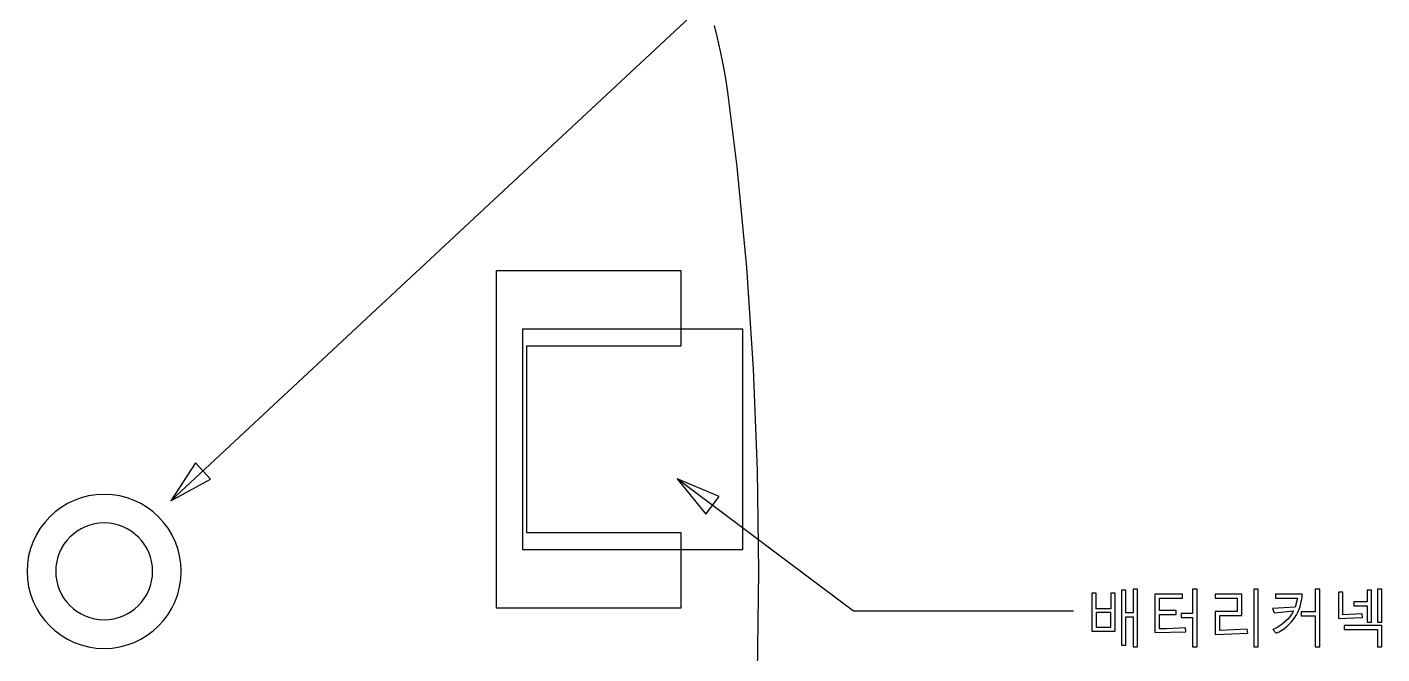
# Model space of a CAD drawing. Header units: millimetres. Extents: x -46 to 218, y -197 to -65.
# Drawn here: x 84.75 to 115.52, y -161.88 to -147.63 of the extents above; entities that cross this region are included whole.
import ezdxf

# ---------------------------------------------------------------- set-up
doc = ezdxf.new("R2010")
doc.units = ezdxf.units.MM
doc.header["$MEASUREMENT"] = 0
doc.layers.add('PCB 도면2', color=18, linetype='Continuous', true_color=0x000000)

msp = doc.modelspace()

# ---------------------------------------------------------------- linework, layer by layer
at = {"layer": 'PCB 도면2'}
for points in [[(108.014, -144.401), (103.014, -144.401), (88.014, -158.401), (88.916, -157.902), (88.575, -157.536), (88.014, -158.401)], [(101.336, -162.303), (101.365, -160), (101.336, -157.697), (101.246, -155.396), (101.094, -153.1), (100.874, -150.812), (100.664, -149.111), (100.618, -148.804), (100.575, -148.555), (100.5, -148.178), (100.422, -147.846), (100.358, -147.599)], [(108.514, -160.901), (103.514, -160.901), (99.514, -157.901), (100.164, -158.701), (100.464, -158.301), (99.514, -157.901)]]:
    msp.add_lwpolyline(points, dxfattribs=at)
for points in [[(99.6, -153.175), (95.4, -153.175), (95.4, -160.825), (99.6, -160.825), (99.6, -159.125), (96.1, -159.125), (96.1, -154.875), (99.6, -154.875)], [(101, -154.5), (96, -154.5), (96, -159.5), (101, -159.5)], [(108.93, -161.359), (109.459, -161.359), (109.459, -160.498), (109.357, -160.498), (109.357, -160.848), (109.03, -160.848), (109.03, -160.498), (108.93, -160.498)], [(109.866, -161.714), (109.968, -161.714), (109.968, -160.403), (109.866, -160.403), (109.866, -160.939), (109.703, -160.939), (109.703, -160.43), (109.603, -160.43), (109.603, -161.674), (109.703, -161.674), (109.703, -161.03), (109.866, -161.03)], [(110.622, -161.302), (110.465, -161.302), (110.465, -160.979), (110.847, -160.979), (110.847, -160.892), (110.465, -160.892), (110.465, -160.607), (110.991, -160.607), (110.991, -160.515), (110.363, -160.515), (110.363, -161.391), (111.063, -161.373), (111.056, -161.285)], [(111.219, -161.714), (111.32, -161.714), (111.32, -160.403), (111.219, -160.403), (111.219, -160.956), (110.961, -160.956), (110.961, -161.045), (111.219, -161.045)], [(111.733, -161.431), (112.471, -161.401), (112.459, -161.313), (111.835, -161.341), (111.835, -160.999), (112.333, -160.999), (112.333, -160.519), (111.733, -160.519), (111.733, -160.609), (112.232, -160.609), (112.232, -160.912), (111.733, -160.912)], [(112.609, -161.714), (112.71, -161.714), (112.71, -160.403), (112.609, -160.403)], [(114.003, -161.714), (114.104, -161.714), (114.104, -160.403), (114.003, -160.403), (114.003, -160.922), (113.682, -160.922), (113.682, -161.013), (114.003, -161.013)], [(115.078, -161.05), (115.07, -160.964), (114.633, -160.984), (114.633, -160.471), (114.533, -160.471), (114.533, -161.071)], [(115.182, -161.155), (115.281, -161.155), (115.281, -160.43), (115.182, -160.43), (115.182, -160.691), (114.878, -160.691), (114.878, -160.78), (115.182, -160.78)], [(115.416, -161.155), (115.517, -161.155), (115.517, -160.403), (115.416, -160.403)], [(109.357, -160.937), (109.03, -160.937), (109.03, -161.27), (109.357, -161.27)], [(115.415, -161.714), (115.517, -161.714), (115.517, -161.227), (114.659, -161.227), (114.659, -161.318), (115.415, -161.318)]]:
    msp.add_lwpolyline(points, close=True, dxfattribs=at)
msp.add_lwpolyline([(113.709, -160.52), (113.097, -160.52), (113.097, -160.611), (113.601, -160.611), (113.55, -160.812), (113.031, -160.844), (113.067, -160.942), (113.512, -160.896, -0.168146), (113.043, -161.323), (113.119, -161.405, 0.280933)], format="xyb", close=True, dxfattribs=at)
at = {"layer": 'PCB 도면2', "extrusion": (0, 0, -1)}
for radius in [1.75, 1.1]:
    msp.add_circle((-86.5, -160), radius, dxfattribs=at)

doc.saveas('drawing.dxf')
